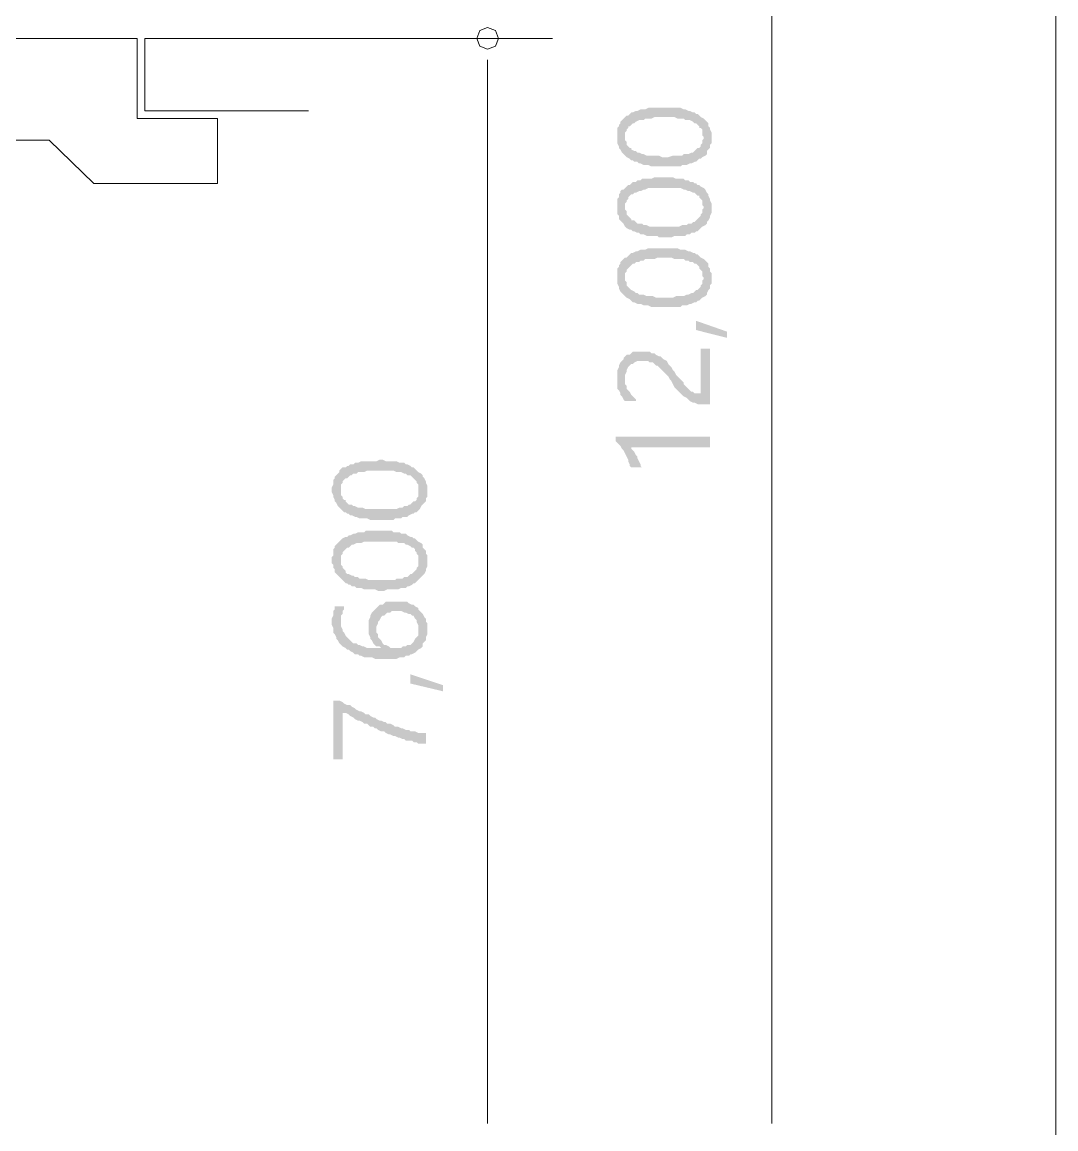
# Model space of a CAD drawing. Header units: millimetres. Extents: x -2246 to 101218, y 0 to 66109.
# Drawn here: x 93682 to 100774, y 37329 to 44924 of the extents above; entities that cross this region are included whole.
import ezdxf

# ---------------------------------------------------------------- set-up
doc = ezdxf.new("R2010")
doc.units = ezdxf.units.MM
doc.layers.add('PDF_솔리드 채우기', color=7, linetype='Continuous')
doc.layers.add('PDF_형상', color=7, linetype='Continuous')

msp = doc.modelspace()

# ---------------------------------------------------------------- hatches: boundary and pattern name
at = {"layer": 'PDF_솔리드 채우기', "transparency": 33554559}
for points in [[(97765.4, 44145.2), (97765.4, 44145.2), (97765.4, 44124), (97765.4, 44102.8), (97765.4, 44092.2), (97776, 44071), (97776, 44060.4), (97786.5, 44049.8), (97797.1, 44028.7), (97807.7, 44018.1), (97818.3, 44007.5), (97818.3, 44134.6), (97818.3, 44145.2), (97818.3, 44155.8), (97818.3, 44166.3), (97828.9, 44176.9), (97828.9, 44187.5), (97839.5, 44198.1), (97839.5, 44208.7), (97850.1, 44208.7), (97860.7, 44219.3), (97871.3, 44229.9), (97881.9, 44229.9), (97892.5, 44240.5), (97913.6, 44251.1), (97924.2, 44251.1), (97945.4, 44251.1), (97956, 44261.7), (97977.2, 44261.7), (97998.4, 44261.7), (98019.6, 44272.3), (98040.8, 44272.3), (98061.9, 44272.3), (98093.7, 44272.3), (98104.3, 44272.3), (98136.1, 44272.3), (98157.3, 44272.3), (98178.4, 44261.7), (98199.6, 44261.7), (98220.8, 44261.7), (98231.4, 44251.1), (98252.6, 44251.1), (98263.2, 44251.1), (98284.4, 44240.5), (98295, 44229.9), (98305.6, 44229.9), (98316.1, 44219.3), (98326.7, 44208.7), (98326.7, 44198.1), (98337.3, 44198.1), (98347.9, 44187.5), (98347.9, 44176.9), (98347.9, 44155.8), (98347.9, 44145.2), (98358.5, 44134.6), (98358.5, 44261.7), (98337.3, 44272.3), (98326.7, 44282.9), (98316.1, 44293.5), (98305.6, 44293.5), (98295, 44304.1), (98284.4, 44304.1), (98263.2, 44314.6), (98252.6, 44314.6), (98231.4, 44325.2), (98220.8, 44325.2), (98199.6, 44335.8), (98178.4, 44335.8), (98167.9, 44335.8), (98146.7, 44335.8), (98125.5, 44335.8), (98104.3, 44335.8), (98083.1, 44335.8), (98083.1, 44335.8), (98061.9, 44335.8), (98040.8, 44335.8), (98019.6, 44335.8), (97998.4, 44335.8), (97977.2, 44335.8), (97956, 44325.2), (97934.8, 44325.2), (97924.2, 44325.2), (97903.1, 44314.6), (97892.5, 44314.6), (97871.3, 44304.1), (97860.7, 44304.1), (97850.1, 44293.5), (97839.5, 44282.9), (97828.9, 44282.9), (97818.3, 44272.3), (97807.7, 44261.7), (97797.1, 44251.1), (97786.5, 44240.5), (97786.5, 44229.9), (97776, 44219.3), (97776, 44208.7), (97765.4, 44198.1), (97765.4, 44187.5), (97765.4, 44166.3), (97765.4, 44155.8)], [(97818.3, 44007.5), (97828.9, 43996.9), (97850.1, 43986.3), (97850.1, 43986.3), (97860.7, 43975.7), (97871.3, 43975.7), (97881.9, 43965.1), (97903.1, 43965.1), (97913.6, 43954.5), (97924.2, 43954.5), (97945.4, 43943.9), (97966.6, 43943.9), (97977.2, 43943.9), (97998.4, 43933.3), (98019.6, 43933.3), (98040.8, 43933.3), (98051.3, 43933.3), (98072.5, 43933.3), (98093.7, 43933.3), (98114.9, 43933.3), (98136.1, 43933.3), (98157.3, 43933.3), (98178.4, 43933.3), (98199.6, 43933.3), (98210.2, 43943.9), (98231.4, 43943.9), (98242, 43943.9), (98263.2, 43954.5), (98273.8, 43954.5), (98295, 43965.1), (98305.6, 43965.1), (98316.1, 43975.7), (98326.7, 43986.3), (98337.3, 43986.3), (98347.9, 43996.9), (98369.1, 44007.5), (98379.7, 44018.1), (98379.7, 44039.2), (98390.3, 44049.8), (98400.9, 44060.4), (98400.9, 44081.6), (98411.5, 44092.2), (98411.5, 44113.4), (98411.5, 44124), (98411.5, 44134.6), (98411.5, 44145.2), (98411.5, 44166.3), (98400.9, 44187.5), (98400.9, 44198.1), (98390.3, 44208.7), (98390.3, 44229.9), (98379.7, 44240.5), (98369.1, 44251.1), (98358.5, 44261.7), (98358.5, 44134.6), (98358.5, 44124), (98347.9, 44113.4), (98347.9, 44102.8), (98347.9, 44092.2), (98337.3, 44081.6), (98337.3, 44071), (98326.7, 44060.4), (98316.1, 44060.4), (98305.6, 44049.8), (98295, 44039.2), (98284.4, 44028.7), (98273.8, 44028.7), (98252.6, 44018.1), (98242, 44018.1), (98220.8, 44018.1), (98210.2, 44007.5), (98189, 44007.5), (98167.9, 44007.5), (98146.7, 44007.5), (98114.9, 43996.9), (98093.7, 43996.9), (98072.5, 43996.9), (98051.3, 44007.5), (98030.2, 44007.5), (98009, 44007.5), (97987.8, 44007.5), (97966.6, 44007.5), (97945.4, 44018.1), (97934.8, 44018.1), (97913.6, 44028.7), (97903.1, 44028.7), (97892.5, 44039.2), (97881.9, 44039.2), (97860.7, 44049.8), (97860.7, 44060.4), (97850.1, 44060.4), (97839.5, 44071), (97828.9, 44081.6), (97828.9, 44092.2), (97828.9, 44102.8), (97818.3, 44113.4), (97818.3, 44124), (97818.3, 44134.6)], [(97765.4, 43657.9), (97765.4, 43657.9), (97765.4, 43636.7), (97765.4, 43626.2), (97765.4, 43605), (97776, 43594.4), (97776, 43573.2), (97786.5, 43562.6), (97797.1, 43552), (97807.7, 43541.4), (97818.3, 43520.2), (97818.3, 43657.9), (97818.3, 43657.9), (97818.3, 43668.5), (97818.3, 43679.1), (97828.9, 43689.7), (97828.9, 43700.3), (97839.5, 43710.9), (97839.5, 43721.5), (97850.1, 43732.1), (97860.7, 43742.7), (97871.3, 43742.7), (97881.9, 43753.3), (97892.5, 43753.3), (97913.6, 43763.8), (97924.2, 43763.8), (97945.4, 43774.4), (97956, 43774.4), (97977.2, 43785), (97998.4, 43785), (98019.6, 43785), (98040.8, 43785), (98061.9, 43785), (98093.7, 43785), (98104.3, 43785), (98136.1, 43785), (98157.3, 43785), (98178.4, 43785), (98199.6, 43785), (98220.8, 43774.4), (98231.4, 43774.4), (98252.6, 43763.8), (98263.2, 43763.8), (98284.4, 43753.3), (98295, 43753.3), (98305.6, 43742.7), (98316.1, 43732.1), (98326.7, 43732.1), (98326.7, 43721.5), (98337.3, 43710.9), (98347.9, 43700.3), (98347.9, 43689.7), (98347.9, 43679.1), (98347.9, 43668.5), (98358.5, 43657.9), (98358.5, 43785), (98337.3, 43795.6), (98326.7, 43806.2), (98316.1, 43806.2), (98305.6, 43816.8), (98295, 43816.8), (98284.4, 43827.4), (98263.2, 43827.4), (98252.6, 43838), (98231.4, 43838), (98220.8, 43848.6), (98199.6, 43848.6), (98178.4, 43848.6), (98167.9, 43848.6), (98146.7, 43859.2), (98125.5, 43859.2), (98104.3, 43859.2), (98083.1, 43859.2), (98083.1, 43859.2), (98061.9, 43859.2), (98040.8, 43859.2), (98019.6, 43859.2), (97998.4, 43848.6), (97977.2, 43848.6), (97956, 43848.6), (97934.8, 43848.6), (97924.2, 43838), (97903.1, 43838), (97892.5, 43827.4), (97871.3, 43827.4), (97860.7, 43816.8), (97850.1, 43806.2), (97839.5, 43806.2), (97828.9, 43795.6), (97818.3, 43785), (97807.7, 43774.4), (97797.1, 43774.4), (97786.5, 43763.8), (97786.5, 43753.3), (97776, 43742.7), (97776, 43721.5), (97765.4, 43710.9), (97765.4, 43700.3), (97765.4, 43689.7), (97765.4, 43679.1)], [(97818.3, 43520.2), (97828.9, 43509.6), (97850.1, 43499), (97850.1, 43499), (97860.7, 43499), (97871.3, 43488.5), (97881.9, 43488.5), (97903.1, 43477.9), (97913.6, 43477.9), (97924.2, 43467.3), (97945.4, 43467.3), (97966.6, 43456.7), (97977.2, 43456.7), (97998.4, 43456.7), (98019.6, 43456.7), (98040.8, 43456.7), (98051.3, 43446.1), (98072.5, 43446.1), (98093.7, 43446.1), (98114.9, 43446.1), (98136.1, 43446.1), (98157.3, 43456.7), (98178.4, 43456.7), (98199.6, 43456.7), (98210.2, 43456.7), (98231.4, 43456.7), (98242, 43467.3), (98263.2, 43467.3), (98273.8, 43477.9), (98295, 43477.9), (98305.6, 43488.5), (98316.1, 43488.5), (98326.7, 43499), (98337.3, 43509.6), (98347.9, 43520.2), (98369.1, 43530.8), (98379.7, 43541.4), (98379.7, 43552), (98390.3, 43562.6), (98400.9, 43583.8), (98400.9, 43594.4), (98411.5, 43615.6), (98411.5, 43626.2), (98411.5, 43647.3), (98411.5, 43647.3), (98411.5, 43668.5), (98411.5, 43679.1), (98400.9, 43700.3), (98400.9, 43710.9), (98390.3, 43732.1), (98390.3, 43742.7), (98379.7, 43753.3), (98369.1, 43774.4), (98358.5, 43785), (98358.5, 43657.9), (98358.5, 43647.3), (98347.9, 43636.7), (98347.9, 43626.2), (98347.9, 43615.6), (98337.3, 43605), (98337.3, 43594.4), (98326.7, 43583.8), (98316.1, 43573.2), (98305.6, 43562.6), (98295, 43552), (98284.4, 43552), (98273.8, 43541.4), (98252.6, 43541.4), (98242, 43530.8), (98220.8, 43530.8), (98210.2, 43530.8), (98189, 43520.2), (98167.9, 43520.2), (98146.7, 43520.2), (98114.9, 43520.2), (98093.7, 43520.2), (98072.5, 43520.2), (98051.3, 43520.2), (98030.2, 43520.2), (98009, 43520.2), (97987.8, 43520.2), (97966.6, 43530.8), (97945.4, 43530.8), (97934.8, 43541.4), (97913.6, 43541.4), (97903.1, 43541.4), (97892.5, 43552), (97881.9, 43562.6), (97860.7, 43562.6), (97860.7, 43573.2), (97850.1, 43583.8), (97839.5, 43594.4), (97828.9, 43605), (97828.9, 43615.6), (97828.9, 43626.2), (97818.3, 43636.7), (97818.3, 43647.3), (97818.3, 43657.9)], [(97765.4, 43181.3), (97765.4, 43170.7), (97765.4, 43160.1), (97765.4, 43138.9), (97765.4, 43128.3), (97776, 43107.1), (97776, 43096.5), (97786.5, 43075.4), (97797.1, 43064.8), (97807.7, 43054.2), (97818.3, 43043.6), (97818.3, 43170.7), (97818.3, 43170.7), (97818.3, 43191.9), (97818.3, 43202.5), (97828.9, 43213.1), (97828.9, 43223.6), (97839.5, 43234.2), (97839.5, 43234.2), (97850.1, 43244.8), (97860.7, 43255.4), (97871.3, 43266), (97881.9, 43266), (97892.5, 43276.6), (97913.6, 43276.6), (97924.2, 43287.2), (97945.4, 43287.2), (97956, 43297.8), (97977.2, 43297.8), (97998.4, 43297.8), (98019.6, 43297.8), (98040.8, 43308.4), (98061.9, 43308.4), (98093.7, 43308.4), (98104.3, 43308.4), (98136.1, 43308.4), (98157.3, 43297.8), (98178.4, 43297.8), (98199.6, 43297.8), (98220.8, 43297.8), (98231.4, 43287.2), (98252.6, 43287.2), (98263.2, 43276.6), (98284.4, 43276.6), (98295, 43266), (98305.6, 43266), (98316.1, 43255.4), (98326.7, 43244.8), (98326.7, 43234.2), (98337.3, 43223.6), (98347.9, 43213.1), (98347.9, 43202.5), (98347.9, 43191.9), (98347.9, 43181.3), (98358.5, 43170.7), (98358.5, 43297.8), (98337.3, 43308.4), (98326.7, 43319), (98316.1, 43329.6), (98305.6, 43329.6), (98295, 43340.2), (98284.4, 43340.2), (98263.2, 43350.8), (98252.6, 43350.8), (98231.4, 43361.3), (98220.8, 43361.3), (98199.6, 43361.3), (98178.4, 43371.9), (98167.9, 43371.9), (98146.7, 43371.9), (98125.5, 43371.9), (98104.3, 43371.9), (98083.1, 43371.9), (98083.1, 43371.9), (98061.9, 43371.9), (98040.8, 43371.9), (98019.6, 43371.9), (97998.4, 43371.9), (97977.2, 43371.9), (97956, 43361.3), (97934.8, 43361.3), (97924.2, 43361.3), (97903.1, 43350.8), (97892.5, 43350.8), (97871.3, 43340.2), (97860.7, 43340.2), (97850.1, 43329.6), (97839.5, 43319), (97828.9, 43308.4), (97818.3, 43308.4), (97807.7, 43297.8), (97797.1, 43287.2), (97786.5, 43276.6), (97786.5, 43266), (97776, 43255.4), (97776, 43244.8), (97765.4, 43234.2), (97765.4, 43223.6), (97765.4, 43202.5), (97765.4, 43191.9)], [(97818.3, 43043.6), (97828.9, 43033), (97850.1, 43022.4), (97850.1, 43022.4), (97860.7, 43011.8), (97871.3, 43001.2), (97881.9, 43001.2), (97903.1, 42990.6), (97913.6, 42990.6), (97924.2, 42990.6), (97945.4, 42980), (97966.6, 42980), (97977.2, 42980), (97998.4, 42969.4), (98019.6, 42969.4), (98040.8, 42969.4), (98051.3, 42969.4), (98072.5, 42969.4), (98093.7, 42969.4), (98114.9, 42969.4), (98136.1, 42969.4), (98157.3, 42969.4), (98178.4, 42969.4), (98199.6, 42969.4), (98210.2, 42980), (98231.4, 42980), (98242, 42980), (98263.2, 42990.6), (98273.8, 42990.6), (98295, 43001.2), (98305.6, 43001.2), (98316.1, 43011.8), (98326.7, 43011.8), (98337.3, 43022.4), (98347.9, 43033), (98369.1, 43043.6), (98379.7, 43054.2), (98379.7, 43064.8), (98390.3, 43086), (98400.9, 43096.5), (98400.9, 43117.7), (98411.5, 43128.3), (98411.5, 43149.5), (98411.5, 43160.1), (98411.5, 43160.1), (98411.5, 43181.3), (98411.5, 43202.5), (98400.9, 43213.1), (98400.9, 43234.2), (98390.3, 43244.8), (98390.3, 43266), (98379.7, 43276.6), (98369.1, 43287.2), (98358.5, 43297.8), (98358.5, 43170.7), (98358.5, 43160.1), (98347.9, 43149.5), (98347.9, 43138.9), (98347.9, 43128.3), (98337.3, 43117.7), (98337.3, 43107.1), (98326.7, 43096.5), (98316.1, 43086), (98305.6, 43086), (98295, 43075.4), (98284.4, 43064.8), (98273.8, 43064.8), (98252.6, 43054.2), (98242, 43054.2), (98220.8, 43043.6), (98210.2, 43043.6), (98189, 43043.6), (98167.9, 43043.6), (98146.7, 43033), (98114.9, 43033), (98093.7, 43033), (98072.5, 43033), (98051.3, 43033), (98030.2, 43033), (98009, 43043.6), (97987.8, 43043.6), (97966.6, 43043.6), (97945.4, 43054.2), (97934.8, 43054.2), (97913.6, 43054.2), (97903.1, 43064.8), (97892.5, 43064.8), (97881.9, 43075.4), (97860.7, 43086), (97860.7, 43086), (97850.1, 43096.5), (97839.5, 43107.1), (97828.9, 43117.7), (97828.9, 43128.3), (97828.9, 43138.9), (97818.3, 43149.5), (97818.3, 43160.1), (97818.3, 43170.7)], [(97765.4, 42482.2), (97765.4, 42482.2), (97765.4, 42461), (97765.4, 42439.8), (97765.4, 42429.2), (97765.4, 42408.1), (97776, 42397.5), (97786.5, 42376.3), (97786.5, 42365.7), (97797.1, 42355.1), (97807.7, 42333.9), (97818.3, 42471.6), (97818.3, 42492.8), (97818.3, 42503.4), (97828.9, 42524.6), (97828.9, 42535.2), (97839.5, 42556.3), (97850.1, 42566.9), (97860.7, 42577.5), (97871.3, 42577.5), (97881.9, 42588.1), (97903.1, 42598.7), (97924.2, 42598.7), (97934.8, 42598.7), (97956, 42598.7), (97977.2, 42598.7), (97987.8, 42588.1), (98009, 42588.1), (98019.6, 42577.5), (98030.2, 42566.9), (98040.8, 42566.9), (98051.3, 42556.3), (98061.9, 42545.8), (98072.5, 42535.2), (98083.1, 42524.6), (98104.3, 42503.4), (98114.9, 42492.8), (98125.5, 42471.6), (98136.1, 42461), (98146.7, 42439.8), (98157.3, 42418.6), (98167.9, 42408.1), (98178.4, 42397.5), (98189, 42386.9), (98199.6, 42376.3), (98210.2, 42365.7), (98220.8, 42355.1), (98242, 42344.5), (98252.6, 42333.9), (98263.2, 42323.3), (98284.4, 42312.7), (98284.4, 42312.7), (98295, 42312.7), (98316.1, 42302.1), (98337.3, 42302.1), (98347.9, 42302.1), (98369.1, 42302.1), (98400.9, 42302.1), (98400.9, 42683.5), (98337.3, 42683.5), (98337.3, 42376.3), (98337.3, 42376.3), (98316.1, 42376.3), (98295, 42376.3), (98284.4, 42386.9), (98273.8, 42386.9), (98263.2, 42397.5), (98252.6, 42408.1), (98231.4, 42429.2), (98231.4, 42429.2), (98220.8, 42439.8), (98220.8, 42450.4), (98210.2, 42461), (98199.6, 42471.6), (98178.4, 42492.8), (98167.9, 42503.4), (98157.3, 42524.6), (98146.7, 42535.2), (98136.1, 42556.3), (98125.5, 42566.9), (98114.9, 42577.5), (98104.3, 42598.7), (98083.1, 42609.3), (98072.5, 42619.9), (98061.9, 42630.5), (98051.3, 42630.5), (98051.3, 42630.5), (98030.2, 42641.1), (98019.6, 42651.7), (97998.4, 42651.7), (97987.8, 42662.3), (97966.6, 42662.3), (97956, 42662.3), (97934.8, 42662.3), (97924.2, 42662.3), (97913.6, 42662.3), (97892.5, 42662.3), (97871.3, 42662.3), (97860.7, 42651.7), (97850.1, 42641.1), (97828.9, 42641.1), (97818.3, 42630.5), (97807.7, 42619.9), (97807.7, 42609.3), (97797.1, 42598.7), (97786.5, 42588.1), (97776, 42566.9), (97776, 42556.3), (97765.4, 42535.2), (97765.4, 42524.6), (97765.4, 42503.4)], [(97807.7, 42333.9), (97818.3, 42323.3), (97892.5, 42323.3), (97892.5, 42333.9), (97881.9, 42344.5), (97871.3, 42355.1), (97860.7, 42365.7), (97850.1, 42386.9), (97839.5, 42397.5), (97828.9, 42408.1), (97828.9, 42429.2), (97818.3, 42439.8), (97818.3, 42461), (97818.3, 42471.6)], [(97754.8, 42079.7), (97754.8, 42047.9), (97765.4, 42037.3), (97776, 42026.7), (97786.5, 42016.1), (97797.1, 41995), (97807.7, 41984.4), (97818.3, 41963.2), (97818.3, 41963.2), (97828.9, 41942), (97839.5, 41920.8), (97839.5, 41910.2), (97850.1, 41889), (97850.1, 41878.4), (97860.7, 42005.6), (98400.9, 42005.6), (98400.9, 42079.7)], [(97850.1, 41878.4), (97860.7, 41867.9), (97934.8, 41867.9), (97934.8, 41867.9), (97924.2, 41878.4), (97924.2, 41889), (97913.6, 41910.2), (97903.1, 41931.4), (97903.1, 41942), (97892.5, 41952.6), (97881.9, 41973.8), (97871.3, 41984.4), (97860.7, 41995), (97860.7, 42005.6)], [(95805.8, 41719.6), (95805.8, 41719.6), (95805.8, 41698.4), (95816.4, 41677.2), (95816.4, 41666.6), (95827, 41645.4), (95827, 41634.8), (95837.6, 41624.2), (95848.2, 41603.1), (95858.8, 41592.5), (95869.4, 41581.9), (95869.4, 41719.6), (95869.4, 41719.6), (95869.4, 41730.2), (95869.4, 41740.8), (95869.4, 41751.3), (95880, 41761.9), (95880, 41772.5), (95890.6, 41783.1), (95901.1, 41793.7), (95911.7, 41793.7), (95922.3, 41804.3), (95932.9, 41814.9), (95943.5, 41814.9), (95954.1, 41825.5), (95975.3, 41825.5), (95985.9, 41836.1), (96007.1, 41836.1), (96028.2, 41836.1), (96049.4, 41846.7), (96070.6, 41846.7), (96091.8, 41846.7), (96113, 41846.7), (96144.8, 41846.7), (96155.4, 41846.7), (96187.1, 41846.7), (96208.3, 41846.7), (96229.5, 41846.7), (96250.7, 41836.1), (96261.3, 41836.1), (96282.5, 41836.1), (96303.6, 41825.5), (96314.2, 41825.5), (96324.8, 41814.9), (96346, 41814.9), (96356.6, 41804.3), (96367.2, 41793.7), (96377.8, 41783.1), (96377.8, 41783.1), (96388.4, 41772.5), (96388.4, 41761.9), (96399, 41751.3), (96399, 41740.8), (96399, 41730.2), (96399, 41709), (96399, 41836.1), (96388.4, 41846.7), (96377.8, 41857.3), (96367.2, 41867.9), (96356.6, 41867.9), (96346, 41878.4), (96324.8, 41889), (96314.2, 41889), (96303.6, 41899.6), (96282.5, 41899.6), (96271.9, 41899.6), (96250.7, 41910.2), (96229.5, 41910.2), (96218.9, 41910.2), (96197.7, 41910.2), (96176.5, 41910.2), (96155.4, 41920.8), (96134.2, 41920.8), (96134.2, 41920.8), (96113, 41910.2), (96081.2, 41910.2), (96060, 41910.2), (96038.8, 41910.2), (96028.2, 41910.2), (96007.1, 41910.2), (95985.9, 41899.6), (95964.7, 41899.6), (95954.1, 41889), (95932.9, 41889), (95922.3, 41878.4), (95911.7, 41878.4), (95901.1, 41867.9), (95880, 41867.9), (95869.4, 41857.3), (95858.8, 41846.7), (95858.8, 41836.1), (95848.2, 41825.5), (95837.6, 41814.9), (95827, 41804.3), (95827, 41793.7), (95816.4, 41783.1), (95816.4, 41772.5), (95816.4, 41761.9), (95816.4, 41751.3), (95805.8, 41730.2)], [(95805.8, 41719.6), (95805.8, 41719.6), (95805.8, 41698.4), (95816.4, 41677.2), (95816.4, 41666.6), (95827, 41645.4), (95827, 41634.8), (95837.6, 41624.2), (95848.2, 41603.1), (95858.8, 41592.5), (95869.4, 41581.9), (95869.4, 41719.6), (95869.4, 41719.6), (95869.4, 41730.2), (95869.4, 41740.8), (95869.4, 41751.3), (95880, 41761.9), (95880, 41772.5), (95890.6, 41783.1), (95901.1, 41793.7), (95911.7, 41793.7), (95922.3, 41804.3), (95932.9, 41814.9), (95943.5, 41814.9), (95954.1, 41825.5), (95975.3, 41825.5), (95985.9, 41836.1), (96007.1, 41836.1), (96028.2, 41836.1), (96049.4, 41846.7), (96070.6, 41846.7), (96091.8, 41846.7), (96113, 41846.7), (96144.8, 41846.7), (96155.4, 41846.7), (96187.1, 41846.7), (96208.3, 41846.7), (96229.5, 41846.7), (96250.7, 41836.1), (96261.3, 41836.1), (96282.5, 41836.1), (96303.6, 41825.5), (96314.2, 41825.5), (96324.8, 41814.9), (96346, 41814.9), (96356.6, 41804.3), (96367.2, 41793.7), (96377.8, 41783.1), (96377.8, 41783.1), (96388.4, 41772.5), (96388.4, 41761.9), (96399, 41751.3), (96399, 41740.8), (96399, 41730.2), (96399, 41709), (96399, 41836.1), (96388.4, 41846.7), (96377.8, 41857.3), (96367.2, 41867.9), (96356.6, 41867.9), (96346, 41878.4), (96324.8, 41889), (96314.2, 41889), (96303.6, 41899.6), (96282.5, 41899.6), (96271.9, 41899.6), (96250.7, 41910.2), (96229.5, 41910.2), (96218.9, 41910.2), (96197.7, 41910.2), (96176.5, 41910.2), (96155.4, 41920.8), (96134.2, 41920.8), (96134.2, 41920.8), (96113, 41910.2), (96081.2, 41910.2), (96060, 41910.2), (96038.8, 41910.2), (96028.2, 41910.2), (96007.1, 41910.2), (95985.9, 41899.6), (95964.7, 41899.6), (95954.1, 41889), (95932.9, 41889), (95922.3, 41878.4), (95911.7, 41878.4), (95901.1, 41867.9), (95880, 41867.9), (95869.4, 41857.3), (95858.8, 41846.7), (95858.8, 41836.1), (95848.2, 41825.5), (95837.6, 41814.9), (95827, 41804.3), (95827, 41793.7), (95816.4, 41783.1), (95816.4, 41772.5), (95816.4, 41761.9), (95816.4, 41751.3), (95805.8, 41730.2)], [(95869.4, 41581.9), (95880, 41571.3), (95890.6, 41560.7), (95901.1, 41560.7), (95911.7, 41550.1), (95922.3, 41550.1), (95932.9, 41539.5), (95943.5, 41539.5), (95964.7, 41528.9), (95975.3, 41528.9), (95996.5, 41518.3), (96007.1, 41518.3), (96028.2, 41518.3), (96049.4, 41518.3), (96070.6, 41507.7), (96081.2, 41507.7), (96102.4, 41507.7), (96123.6, 41507.7), (96144.8, 41507.7), (96165.9, 41507.7), (96187.1, 41507.7), (96208.3, 41507.7), (96229.5, 41507.7), (96240.1, 41518.3), (96261.3, 41518.3), (96282.5, 41518.3), (96293, 41528.9), (96314.2, 41528.9), (96324.8, 41528.9), (96335.4, 41539.5), (96356.6, 41550.1), (96367.2, 41550.1), (96377.8, 41560.7), (96388.4, 41560.7), (96399, 41571.3), (96409.6, 41581.9), (96420.2, 41603.1), (96430.8, 41613.6), (96441.3, 41624.2), (96451.9, 41634.8), (96451.9, 41656), (96462.5, 41666.6), (96462.5, 41687.8), (96462.5, 41709), (96462.5, 41709), (96462.5, 41730.2), (96462.5, 41740.8), (96451.9, 41761.9), (96451.9, 41772.5), (96441.3, 41793.7), (96430.8, 41804.3), (96430.8, 41814.9), (96420.2, 41825.5), (96399, 41836.1), (96399, 41709), (96399, 41709), (96399, 41687.8), (96399, 41677.2), (96399, 41666.6), (96388.4, 41656), (96388.4, 41645.4), (96377.8, 41634.8), (96367.2, 41634.8), (96356.6, 41624.2), (96346, 41613.6), (96335.4, 41613.6), (96324.8, 41603.1), (96303.6, 41603.1), (96293, 41592.5), (96271.9, 41592.5), (96250.7, 41581.9), (96240.1, 41581.9), (96218.9, 41581.9), (96197.7, 41581.9), (96165.9, 41581.9), (96144.8, 41581.9), (96123.6, 41581.9), (96102.4, 41581.9), (96081.2, 41581.9), (96060, 41581.9), (96038.8, 41581.9), (96017.7, 41592.5), (95996.5, 41592.5), (95985.9, 41592.5), (95964.7, 41603.1), (95954.1, 41603.1), (95943.5, 41613.6), (95922.3, 41613.6), (95911.7, 41624.2), (95901.1, 41634.8), (95901.1, 41645.4), (95890.6, 41645.4), (95880, 41656), (95880, 41666.6), (95869.4, 41677.2), (95869.4, 41687.8), (95869.4, 41698.4), (95869.4, 41719.6)], [(95869.4, 41581.9), (95880, 41571.3), (95890.6, 41560.7), (95901.1, 41560.7), (95911.7, 41550.1), (95922.3, 41550.1), (95932.9, 41539.5), (95943.5, 41539.5), (95964.7, 41528.9), (95975.3, 41528.9), (95996.5, 41518.3), (96007.1, 41518.3), (96028.2, 41518.3), (96049.4, 41518.3), (96070.6, 41507.7), (96081.2, 41507.7), (96102.4, 41507.7), (96123.6, 41507.7), (96144.8, 41507.7), (96165.9, 41507.7), (96187.1, 41507.7), (96208.3, 41507.7), (96229.5, 41507.7), (96240.1, 41518.3), (96261.3, 41518.3), (96282.5, 41518.3), (96293, 41528.9), (96314.2, 41528.9), (96324.8, 41528.9), (96335.4, 41539.5), (96356.6, 41550.1), (96367.2, 41550.1), (96377.8, 41560.7), (96388.4, 41560.7), (96399, 41571.3), (96409.6, 41581.9), (96420.2, 41603.1), (96430.8, 41613.6), (96441.3, 41624.2), (96451.9, 41634.8), (96451.9, 41656), (96462.5, 41666.6), (96462.5, 41687.8), (96462.5, 41709), (96462.5, 41709), (96462.5, 41730.2), (96462.5, 41740.8), (96451.9, 41761.9), (96451.9, 41772.5), (96441.3, 41793.7), (96430.8, 41804.3), (96430.8, 41814.9), (96420.2, 41825.5), (96399, 41836.1), (96399, 41709), (96399, 41709), (96399, 41687.8), (96399, 41677.2), (96399, 41666.6), (96388.4, 41656), (96388.4, 41645.4), (96377.8, 41634.8), (96367.2, 41634.8), (96356.6, 41624.2), (96346, 41613.6), (96335.4, 41613.6), (96324.8, 41603.1), (96303.6, 41603.1), (96293, 41592.5), (96271.9, 41592.5), (96250.7, 41581.9), (96240.1, 41581.9), (96218.9, 41581.9), (96197.7, 41581.9), (96165.9, 41581.9), (96144.8, 41581.9), (96123.6, 41581.9), (96102.4, 41581.9), (96081.2, 41581.9), (96060, 41581.9), (96038.8, 41581.9), (96017.7, 41592.5), (95996.5, 41592.5), (95985.9, 41592.5), (95964.7, 41603.1), (95954.1, 41603.1), (95943.5, 41613.6), (95922.3, 41613.6), (95911.7, 41624.2), (95901.1, 41634.8), (95901.1, 41645.4), (95890.6, 41645.4), (95880, 41656), (95880, 41666.6), (95869.4, 41677.2), (95869.4, 41687.8), (95869.4, 41698.4), (95869.4, 41719.6)], [(95805.8, 41232.3), (95805.8, 41232.3), (95805.8, 41211.1), (95816.4, 41200.6), (95816.4, 41179.4), (95827, 41168.8), (95827, 41147.6), (95837.6, 41137), (95848.2, 41126.4), (95858.8, 41115.8), (95869.4, 41105.2), (95869.4, 41232.3), (95869.4, 41232.3), (95869.4, 41242.9), (95869.4, 41253.5), (95869.4, 41264.1), (95880, 41274.7), (95880, 41285.3), (95890.6, 41295.9), (95901.1, 41306.5), (95911.7, 41317.1), (95922.3, 41317.1), (95932.9, 41327.7), (95943.5, 41338.3), (95954.1, 41338.3), (95975.3, 41348.8), (95985.9, 41348.8), (96007.1, 41348.8), (96028.2, 41359.4), (96049.4, 41359.4), (96070.6, 41359.4), (96091.8, 41359.4), (96113, 41359.4), (96144.8, 41359.4), (96155.4, 41359.4), (96187.1, 41359.4), (96208.3, 41359.4), (96229.5, 41359.4), (96250.7, 41359.4), (96261.3, 41348.8), (96282.5, 41348.8), (96303.6, 41348.8), (96314.2, 41338.3), (96324.8, 41338.3), (96346, 41327.7), (96356.6, 41317.1), (96367.2, 41317.1), (96377.8, 41306.5), (96377.8, 41295.9), (96388.4, 41285.3), (96388.4, 41274.7), (96399, 41264.1), (96399, 41253.5), (96399, 41242.9), (96399, 41232.3), (96399, 41359.4), (96388.4, 41370), (96377.8, 41380.6), (96367.2, 41380.6), (96356.6, 41391.2), (96346, 41391.2), (96324.8, 41401.8), (96314.2, 41412.4), (96303.6, 41412.4), (96282.5, 41412.4), (96271.9, 41423), (96250.7, 41423), (96229.5, 41423), (96218.9, 41433.6), (96197.7, 41433.6), (96176.5, 41433.6), (96155.4, 41433.6), (96134.2, 41433.6), (96134.2, 41433.6), (96113, 41433.6), (96081.2, 41433.6), (96060, 41433.6), (96038.8, 41433.6), (96028.2, 41423), (96007.1, 41423), (95985.9, 41423), (95964.7, 41412.4), (95954.1, 41412.4), (95932.9, 41401.8), (95922.3, 41401.8), (95911.7, 41391.2), (95901.1, 41391.2), (95880, 41380.6), (95869.4, 41370), (95858.8, 41359.4), (95858.8, 41359.4), (95848.2, 41348.8), (95837.6, 41338.3), (95827, 41327.7), (95827, 41317.1), (95816.4, 41306.5), (95816.4, 41285.3), (95816.4, 41274.7), (95816.4, 41264.1), (95805.8, 41253.5)], [(95805.8, 41232.3), (95805.8, 41232.3), (95805.8, 41211.1), (95816.4, 41200.6), (95816.4, 41179.4), (95827, 41168.8), (95827, 41147.6), (95837.6, 41137), (95848.2, 41126.4), (95858.8, 41115.8), (95869.4, 41105.2), (95869.4, 41232.3), (95869.4, 41232.3), (95869.4, 41242.9), (95869.4, 41253.5), (95869.4, 41264.1), (95880, 41274.7), (95880, 41285.3), (95890.6, 41295.9), (95901.1, 41306.5), (95911.7, 41317.1), (95922.3, 41317.1), (95932.9, 41327.7), (95943.5, 41338.3), (95954.1, 41338.3), (95975.3, 41348.8), (95985.9, 41348.8), (96007.1, 41348.8), (96028.2, 41359.4), (96049.4, 41359.4), (96070.6, 41359.4), (96091.8, 41359.4), (96113, 41359.4), (96144.8, 41359.4), (96155.4, 41359.4), (96187.1, 41359.4), (96208.3, 41359.4), (96229.5, 41359.4), (96250.7, 41359.4), (96261.3, 41348.8), (96282.5, 41348.8), (96303.6, 41348.8), (96314.2, 41338.3), (96324.8, 41338.3), (96346, 41327.7), (96356.6, 41317.1), (96367.2, 41317.1), (96377.8, 41306.5), (96377.8, 41295.9), (96388.4, 41285.3), (96388.4, 41274.7), (96399, 41264.1), (96399, 41253.5), (96399, 41242.9), (96399, 41232.3), (96399, 41359.4), (96388.4, 41370), (96377.8, 41380.6), (96367.2, 41380.6), (96356.6, 41391.2), (96346, 41391.2), (96324.8, 41401.8), (96314.2, 41412.4), (96303.6, 41412.4), (96282.5, 41412.4), (96271.9, 41423), (96250.7, 41423), (96229.5, 41423), (96218.9, 41433.6), (96197.7, 41433.6), (96176.5, 41433.6), (96155.4, 41433.6), (96134.2, 41433.6), (96134.2, 41433.6), (96113, 41433.6), (96081.2, 41433.6), (96060, 41433.6), (96038.8, 41433.6), (96028.2, 41423), (96007.1, 41423), (95985.9, 41423), (95964.7, 41412.4), (95954.1, 41412.4), (95932.9, 41401.8), (95922.3, 41401.8), (95911.7, 41391.2), (95901.1, 41391.2), (95880, 41380.6), (95869.4, 41370), (95858.8, 41359.4), (95858.8, 41359.4), (95848.2, 41348.8), (95837.6, 41338.3), (95827, 41327.7), (95827, 41317.1), (95816.4, 41306.5), (95816.4, 41285.3), (95816.4, 41274.7), (95816.4, 41264.1), (95805.8, 41253.5)], [(95869.4, 41105.2), (95880, 41094.6), (95890.6, 41084), (95901.1, 41073.4), (95911.7, 41073.4), (95922.3, 41062.9), (95932.9, 41062.9), (95943.5, 41052.3), (95964.7, 41052.3), (95975.3, 41041.7), (95996.5, 41041.7), (96007.1, 41041.7), (96028.2, 41031.1), (96049.4, 41031.1), (96070.6, 41031.1), (96081.2, 41031.1), (96102.4, 41031.1), (96123.6, 41020.5), (96144.8, 41020.5), (96165.9, 41020.5), (96187.1, 41031.1), (96208.3, 41031.1), (96229.5, 41031.1), (96240.1, 41031.1), (96261.3, 41031.1), (96282.5, 41041.7), (96293, 41041.7), (96314.2, 41041.7), (96324.8, 41052.3), (96335.4, 41052.3), (96356.6, 41062.9), (96367.2, 41073.4), (96377.8, 41073.4), (96388.4, 41084), (96399, 41094.6), (96409.6, 41105.2), (96420.2, 41115.8), (96430.8, 41126.4), (96441.3, 41137), (96451.9, 41158.2), (96451.9, 41168.8), (96462.5, 41190), (96462.5, 41200.6), (96462.5, 41221.7), (96462.5, 41221.7), (96462.5, 41242.9), (96462.5, 41264.1), (96451.9, 41274.7), (96451.9, 41295.9), (96441.3, 41306.5), (96430.8, 41317.1), (96430.8, 41338.3), (96420.2, 41348.8), (96399, 41359.4), (96399, 41232.3), (96399, 41221.7), (96399, 41211.1), (96399, 41200.6), (96399, 41190), (96388.4, 41179.4), (96388.4, 41168.8), (96377.8, 41158.2), (96367.2, 41147.6), (96356.6, 41137), (96346, 41137), (96335.4, 41126.4), (96324.8, 41115.8), (96303.6, 41115.8), (96293, 41105.2), (96271.9, 41105.2), (96250.7, 41105.2), (96240.1, 41094.6), (96218.9, 41094.6), (96197.7, 41094.6), (96165.9, 41094.6), (96144.8, 41094.6), (96123.6, 41094.6), (96102.4, 41094.6), (96081.2, 41094.6), (96060, 41094.6), (96038.8, 41105.2), (96017.7, 41105.2), (95996.5, 41105.2), (95985.9, 41115.8), (95964.7, 41115.8), (95954.1, 41126.4), (95943.5, 41126.4), (95922.3, 41137), (95911.7, 41137), (95901.1, 41147.6), (95901.1, 41158.2), (95890.6, 41168.8), (95880, 41179.4), (95880, 41190), (95869.4, 41200.6), (95869.4, 41211.1), (95869.4, 41221.7), (95869.4, 41232.3)], [(95869.4, 41105.2), (95880, 41094.6), (95890.6, 41084), (95901.1, 41073.4), (95911.7, 41073.4), (95922.3, 41062.9), (95932.9, 41062.9), (95943.5, 41052.3), (95964.7, 41052.3), (95975.3, 41041.7), (95996.5, 41041.7), (96007.1, 41041.7), (96028.2, 41031.1), (96049.4, 41031.1), (96070.6, 41031.1), (96081.2, 41031.1), (96102.4, 41031.1), (96123.6, 41020.5), (96144.8, 41020.5), (96165.9, 41020.5), (96187.1, 41031.1), (96208.3, 41031.1), (96229.5, 41031.1), (96240.1, 41031.1), (96261.3, 41031.1), (96282.5, 41041.7), (96293, 41041.7), (96314.2, 41041.7), (96324.8, 41052.3), (96335.4, 41052.3), (96356.6, 41062.9), (96367.2, 41073.4), (96377.8, 41073.4), (96388.4, 41084), (96399, 41094.6), (96409.6, 41105.2), (96420.2, 41115.8), (96430.8, 41126.4), (96441.3, 41137), (96451.9, 41158.2), (96451.9, 41168.8), (96462.5, 41190), (96462.5, 41200.6), (96462.5, 41221.7), (96462.5, 41221.7), (96462.5, 41242.9), (96462.5, 41264.1), (96451.9, 41274.7), (96451.9, 41295.9), (96441.3, 41306.5), (96430.8, 41317.1), (96430.8, 41338.3), (96420.2, 41348.8), (96399, 41359.4), (96399, 41232.3), (96399, 41221.7), (96399, 41211.1), (96399, 41200.6), (96399, 41190), (96388.4, 41179.4), (96388.4, 41168.8), (96377.8, 41158.2), (96367.2, 41147.6), (96356.6, 41137), (96346, 41137), (96335.4, 41126.4), (96324.8, 41115.8), (96303.6, 41115.8), (96293, 41105.2), (96271.9, 41105.2), (96250.7, 41105.2), (96240.1, 41094.6), (96218.9, 41094.6), (96197.7, 41094.6), (96165.9, 41094.6), (96144.8, 41094.6), (96123.6, 41094.6), (96102.4, 41094.6), (96081.2, 41094.6), (96060, 41094.6), (96038.8, 41105.2), (96017.7, 41105.2), (95996.5, 41105.2), (95985.9, 41115.8), (95964.7, 41115.8), (95954.1, 41126.4), (95943.5, 41126.4), (95922.3, 41137), (95911.7, 41137), (95901.1, 41147.6), (95901.1, 41158.2), (95890.6, 41168.8), (95880, 41179.4), (95880, 41190), (95869.4, 41200.6), (95869.4, 41211.1), (95869.4, 41221.7), (95869.4, 41232.3)], [(96113, 40904), (96113, 40755.7), (96113, 40755.7), (96113, 40776.9), (96123.6, 40798.1), (96123.6, 40808.6), (96134.2, 40819.2), (96144.8, 40840.4), (96155.4, 40851), (96165.9, 40851), (96176.5, 40861.6), (96187.1, 40872.2), (96208.3, 40872.2), (96218.9, 40882.8), (96240.1, 40882.8), (96261.3, 40882.8), (96271.9, 40882.8), (96282.5, 40882.8), (96303.6, 40872.2), (96314.2, 40872.2), (96335.4, 40861.6), (96346, 40861.6), (96356.6, 40851), (96367.2, 40851), (96377.8, 40829.8), (96388.4, 40819.2), (96388.4, 40808.6), (96399, 40787.5), (96399, 40776.9), (96399, 40755.7), (96399, 40618), (96420.2, 40628.6), (96430.8, 40639.2), (96430.8, 40660.4), (96441.3, 40670.9), (96451.9, 40681.5), (96451.9, 40702.7), (96462.5, 40723.9), (96462.5, 40734.5), (96462.5, 40755.7), (96462.5, 40755.7), (96462.5, 40776.9), (96462.5, 40798.1), (96451.9, 40808.6), (96451.9, 40829.8), (96441.3, 40840.4), (96430.8, 40861.6), (96420.2, 40872.2), (96409.6, 40882.8), (96399, 40893.4), (96399, 40904), (96377.8, 40914.6), (96367.2, 40925.2), (96356.6, 40925.2), (96335.4, 40935.8), (96324.8, 40946.3), (96303.6, 40946.3), (96293, 40946.3), (96271.9, 40946.3), (96250.7, 40946.3), (96229.5, 40946.3), (96218.9, 40946.3), (96197.7, 40946.3), (96176.5, 40946.3), (96165.9, 40935.8), (96155.4, 40925.2), (96134.2, 40925.2), (96123.6, 40914.6)], [(96113, 40904), (96113, 40755.7), (96113, 40755.7), (96113, 40776.9), (96123.6, 40798.1), (96123.6, 40808.6), (96134.2, 40819.2), (96144.8, 40840.4), (96155.4, 40851), (96165.9, 40851), (96176.5, 40861.6), (96187.1, 40872.2), (96208.3, 40872.2), (96218.9, 40882.8), (96240.1, 40882.8), (96261.3, 40882.8), (96271.9, 40882.8), (96282.5, 40882.8), (96303.6, 40872.2), (96314.2, 40872.2), (96335.4, 40861.6), (96346, 40861.6), (96356.6, 40851), (96367.2, 40851), (96377.8, 40829.8), (96388.4, 40819.2), (96388.4, 40808.6), (96399, 40787.5), (96399, 40776.9), (96399, 40755.7), (96399, 40618), (96420.2, 40628.6), (96430.8, 40639.2), (96430.8, 40660.4), (96441.3, 40670.9), (96451.9, 40681.5), (96451.9, 40702.7), (96462.5, 40723.9), (96462.5, 40734.5), (96462.5, 40755.7), (96462.5, 40755.7), (96462.5, 40776.9), (96462.5, 40798.1), (96451.9, 40808.6), (96451.9, 40829.8), (96441.3, 40840.4), (96430.8, 40861.6), (96420.2, 40872.2), (96409.6, 40882.8), (96399, 40893.4), (96399, 40904), (96377.8, 40914.6), (96367.2, 40925.2), (96356.6, 40925.2), (96335.4, 40935.8), (96324.8, 40946.3), (96303.6, 40946.3), (96293, 40946.3), (96271.9, 40946.3), (96250.7, 40946.3), (96229.5, 40946.3), (96218.9, 40946.3), (96197.7, 40946.3), (96176.5, 40946.3), (96165.9, 40935.8), (96155.4, 40925.2), (96134.2, 40925.2), (96123.6, 40914.6)], [(95805.8, 40808.6), (95805.8, 40798.1), (95805.8, 40787.5), (95816.4, 40766.3), (95816.4, 40755.7), (95816.4, 40734.5), (95827, 40723.9), (95837.6, 40702.7), (95837.6, 40692.1), (95848.2, 40681.5), (95858.8, 40660.4), (95869.4, 40808.6), (95869.4, 40808.6), (95869.4, 40829.8), (95869.4, 40851), (95880, 40861.6), (95880, 40882.8), (95890.6, 40893.4), (95890.6, 40914.6), (95827, 40914.6), (95827, 40914.6), (95827, 40893.4), (95816.4, 40882.8), (95816.4, 40861.6), (95816.4, 40851), (95805.8, 40829.8)], [(95805.8, 40808.6), (95805.8, 40798.1), (95805.8, 40787.5), (95816.4, 40766.3), (95816.4, 40755.7), (95816.4, 40734.5), (95827, 40723.9), (95837.6, 40702.7), (95837.6, 40692.1), (95848.2, 40681.5), (95858.8, 40660.4), (95869.4, 40808.6), (95869.4, 40808.6), (95869.4, 40829.8), (95869.4, 40851), (95880, 40861.6), (95880, 40882.8), (95890.6, 40893.4), (95890.6, 40914.6), (95827, 40914.6), (95827, 40914.6), (95827, 40893.4), (95816.4, 40882.8), (95816.4, 40861.6), (95816.4, 40851), (95805.8, 40829.8)], [(96060, 40766.3), (96060, 40755.7), (96060, 40734.5), (96060, 40723.9), (96070.6, 40702.7), (96070.6, 40692.1), (96081.2, 40681.5), (96091.8, 40660.4), (96102.4, 40649.8), (96113, 40639.2), (96134.2, 40639.2), (96144.8, 40628.6), (96144.8, 40628.6), (96155.4, 40660.4), (96144.8, 40681.5), (96134.2, 40692.1), (96123.6, 40702.7), (96123.6, 40723.9), (96113, 40734.5), (96113, 40755.7), (96113, 40904), (96102.4, 40893.4), (96091.8, 40882.8), (96081.2, 40872.2), (96070.6, 40851), (96070.6, 40840.4), (96060, 40819.2), (96060, 40808.6), (96060, 40787.5)], [(96060, 40766.3), (96060, 40755.7), (96060, 40734.5), (96060, 40723.9), (96070.6, 40702.7), (96070.6, 40692.1), (96081.2, 40681.5), (96091.8, 40660.4), (96102.4, 40649.8), (96113, 40639.2), (96134.2, 40639.2), (96144.8, 40628.6), (96144.8, 40628.6), (96155.4, 40660.4), (96144.8, 40681.5), (96134.2, 40692.1), (96123.6, 40702.7), (96123.6, 40723.9), (96113, 40734.5), (96113, 40755.7), (96113, 40904), (96102.4, 40893.4), (96091.8, 40882.8), (96081.2, 40872.2), (96070.6, 40851), (96070.6, 40840.4), (96060, 40819.2), (96060, 40808.6), (96060, 40787.5)], [(95858.8, 40660.4), (95869.4, 40649.8), (95880, 40639.2), (95901.1, 40628.6), (95911.7, 40618), (95922.3, 40618), (95932.9, 40607.4), (95954.1, 40596.8), (95964.7, 40586.2), (95985.9, 40586.2), (95996.5, 40575.6), (96007.1, 40575.6), (96028.2, 40565), (96049.4, 40565), (96060, 40565), (96081.2, 40565), (96102.4, 40554.4), (96113, 40554.4), (96134.2, 40554.4), (96155.4, 40554.4), (96176.5, 40554.4), (96187.1, 40554.4), (96208.3, 40554.4), (96229.5, 40554.4), (96250.7, 40554.4), (96271.9, 40565), (96282.5, 40565), (96303.6, 40565), (96314.2, 40575.6), (96335.4, 40575.6), (96346, 40586.2), (96356.6, 40586.2), (96377.8, 40596.8), (96388.4, 40607.4), (96388.4, 40607.4), (96399, 40618), (96399, 40755.7), (96399, 40745.1), (96399, 40734.5), (96399, 40713.3), (96388.4, 40702.7), (96377.8, 40692.1), (96367.2, 40670.9), (96356.6, 40660.4), (96356.6, 40660.4), (96346, 40649.8), (96324.8, 40649.8), (96314.2, 40639.2), (96293, 40639.2), (96282.5, 40628.6), (96261.3, 40628.6), (96240.1, 40628.6), (96229.5, 40628.6), (96208.3, 40628.6), (96197.7, 40639.2), (96176.5, 40649.8), (96165.9, 40649.8), (96155.4, 40660.4), (96144.8, 40628.6), (96144.8, 40628.6), (96123.6, 40628.6), (96102.4, 40628.6), (96081.2, 40628.6), (96070.6, 40628.6), (96049.4, 40628.6), (96028.2, 40639.2), (96017.7, 40639.2), (95996.5, 40649.8), (95985.9, 40649.8), (95975.3, 40660.4), (95954.1, 40660.4), (95943.5, 40670.9), (95932.9, 40681.5), (95922.3, 40692.1), (95911.7, 40702.7), (95901.1, 40713.3), (95890.6, 40734.5), (95880, 40745.1), (95880, 40755.7), (95869.4, 40776.9), (95869.4, 40787.5), (95869.4, 40808.6)], [(95858.8, 40660.4), (95869.4, 40649.8), (95880, 40639.2), (95901.1, 40628.6), (95911.7, 40618), (95922.3, 40618), (95932.9, 40607.4), (95954.1, 40596.8), (95964.7, 40586.2), (95985.9, 40586.2), (95996.5, 40575.6), (96007.1, 40575.6), (96028.2, 40565), (96049.4, 40565), (96060, 40565), (96081.2, 40565), (96102.4, 40554.4), (96113, 40554.4), (96134.2, 40554.4), (96155.4, 40554.4), (96176.5, 40554.4), (96187.1, 40554.4), (96208.3, 40554.4), (96229.5, 40554.4), (96250.7, 40554.4), (96271.9, 40565), (96282.5, 40565), (96303.6, 40565), (96314.2, 40575.6), (96335.4, 40575.6), (96346, 40586.2), (96356.6, 40586.2), (96377.8, 40596.8), (96388.4, 40607.4), (96388.4, 40607.4), (96399, 40618), (96399, 40755.7), (96399, 40745.1), (96399, 40734.5), (96399, 40713.3), (96388.4, 40702.7), (96377.8, 40692.1), (96367.2, 40670.9), (96356.6, 40660.4), (96356.6, 40660.4), (96346, 40649.8), (96324.8, 40649.8), (96314.2, 40639.2), (96293, 40639.2), (96282.5, 40628.6), (96261.3, 40628.6), (96240.1, 40628.6), (96229.5, 40628.6), (96208.3, 40628.6), (96197.7, 40639.2), (96176.5, 40649.8), (96165.9, 40649.8), (96155.4, 40660.4), (96144.8, 40628.6), (96144.8, 40628.6), (96123.6, 40628.6), (96102.4, 40628.6), (96081.2, 40628.6), (96070.6, 40628.6), (96049.4, 40628.6), (96028.2, 40639.2), (96017.7, 40639.2), (95996.5, 40649.8), (95985.9, 40649.8), (95975.3, 40660.4), (95954.1, 40660.4), (95943.5, 40670.9), (95932.9, 40681.5), (95922.3, 40692.1), (95911.7, 40702.7), (95901.1, 40713.3), (95890.6, 40734.5), (95880, 40745.1), (95880, 40755.7), (95869.4, 40776.9), (95869.4, 40787.5), (95869.4, 40808.6)], [(95816.4, 40268.4), (95816.4, 39865.9), (95880, 39865.9), (95880, 40194.3), (95880, 40183.7), (95901.1, 40183.7), (95922.3, 40173.1), (95932.9, 40162.5), (95954.1, 40151.9), (95964.7, 40141.3), (95985.9, 40130.7), (95996.5, 40130.7), (96017.7, 40120.2), (96028.2, 40109.6), (96049.4, 40109.6), (96060, 40099), (96070.6, 40088.4), (96091.8, 40088.4), (96102.4, 40077.8), (96113, 40077.8), (96123.6, 40067.2), (96144.8, 40056.6), (96165.9, 40056.6), (96176.5, 40046), (96197.7, 40035.4), (96208.3, 40035.4), (96229.5, 40024.8), (96240.1, 40024.8), (96261.3, 40014.2), (96271.9, 40014.2), (96293, 40003.6), (96303.6, 40003.6), (96314.2, 39993.1), (96335.4, 39993.1), (96356.6, 39993.1), (96367.2, 39982.5), (96388.4, 39982.5), (96399, 39971.9), (96420.2, 39971.9), (96430.8, 39971.9), (96451.9, 39971.9), (96451.9, 40046), (96441.3, 40046), (96430.8, 40046), (96409.6, 40046), (96399, 40046), (96377.8, 40056.6), (96367.2, 40056.6), (96346, 40056.6), (96335.4, 40067.2), (96314.2, 40067.2), (96293, 40077.8), (96282.5, 40077.8), (96261.3, 40088.4), (96240.1, 40088.4), (96229.5, 40099), (96208.3, 40109.6), (96187.1, 40109.6), (96176.5, 40120.2), (96165.9, 40120.2), (96144.8, 40130.7), (96134.2, 40130.7), (96113, 40141.3), (96102.4, 40151.9), (96091.8, 40151.9), (96070.6, 40162.5), (96060, 40173.1), (96038.8, 40173.1), (96028.2, 40183.7), (96007.1, 40194.3), (95996.5, 40194.3), (95975.3, 40204.9), (95964.7, 40215.5), (95943.5, 40226.1), (95932.9, 40236.7), (95911.7, 40236.7), (95890.6, 40247.3), (95880, 40257.9), (95858.8, 40268.4)], [(95816.4, 40268.4), (95816.4, 39865.9), (95880, 39865.9), (95880, 40194.3), (95880, 40183.7), (95901.1, 40183.7), (95922.3, 40173.1), (95932.9, 40162.5), (95954.1, 40151.9), (95964.7, 40141.3), (95985.9, 40130.7), (95996.5, 40130.7), (96017.7, 40120.2), (96028.2, 40109.6), (96049.4, 40109.6), (96060, 40099), (96070.6, 40088.4), (96091.8, 40088.4), (96102.4, 40077.8), (96113, 40077.8), (96123.6, 40067.2), (96144.8, 40056.6), (96165.9, 40056.6), (96176.5, 40046), (96197.7, 40035.4), (96208.3, 40035.4), (96229.5, 40024.8), (96240.1, 40024.8), (96261.3, 40014.2), (96271.9, 40014.2), (96293, 40003.6), (96303.6, 40003.6), (96314.2, 39993.1), (96335.4, 39993.1), (96356.6, 39993.1), (96367.2, 39982.5), (96388.4, 39982.5), (96399, 39971.9), (96420.2, 39971.9), (96430.8, 39971.9), (96451.9, 39971.9), (96451.9, 40046), (96441.3, 40046), (96430.8, 40046), (96409.6, 40046), (96399, 40046), (96377.8, 40056.6), (96367.2, 40056.6), (96346, 40056.6), (96335.4, 40067.2), (96314.2, 40067.2), (96293, 40077.8), (96282.5, 40077.8), (96261.3, 40088.4), (96240.1, 40088.4), (96229.5, 40099), (96208.3, 40109.6), (96187.1, 40109.6), (96176.5, 40120.2), (96165.9, 40120.2), (96144.8, 40130.7), (96134.2, 40130.7), (96113, 40141.3), (96102.4, 40151.9), (96091.8, 40151.9), (96070.6, 40162.5), (96060, 40173.1), (96038.8, 40173.1), (96028.2, 40183.7), (96007.1, 40194.3), (95996.5, 40194.3), (95975.3, 40204.9), (95964.7, 40215.5), (95943.5, 40226.1), (95932.9, 40236.7), (95911.7, 40236.7), (95890.6, 40247.3), (95880, 40257.9), (95858.8, 40268.4)]]:
    msp.add_hatch(color=256, dxfattribs=at).paths.add_polyline_path(points)

# ---------------------------------------------------------------- linework, layer by layer
at = {"layer": 'PDF_솔리드 채우기', "lineweight": 5, "transparency": 33554559}
for points in [[(98305.6, 42874.1), (98517.4, 42800), (98305.6, 42810.6), (98517.4, 42757.6)], [(96346, 40448.5), (96568.4, 40374.4), (96346, 40385), (96568.4, 40332)], [(96346, 40448.5), (96568.4, 40374.4), (96346, 40385), (96568.4, 40332)]]:
    msp.add_solid(points, dxfattribs=at)
at = {"layer": 'PDF_형상', "lineweight": 5}
for points in [[(98824.6, 37366.2), (98824.6, 37514.5), (98824.6, 48911.6), (98824.6, 49070.5)], [(100773.5, 16955.2), (100773.5, 17103.5), (100773.5, 48911.6), (100773.5, 48615)], [(90170.8, 17103.5), (90170.8, 28108.7), (90372.1, 28108.7), (90372.1, 17103.5), (90170.8, 17103.5), (90170.8, 16510.3), (90774.5, 16510.3), (90774.5, 44113.4), (93867.5, 44113.4), (94174.6, 43816.8), (95022, 43816.8), (95022, 44261.7), (94471.2, 44261.7), (94471.2, 44812.5), (90774.5, 44812.5), (90774.5, 45712.8), (90372.1, 45712.8), (90170.8, 45712.8), (90170.8, 37609.8), (85065.4, 37609.8)], [(95646.9, 44314.6), (94524.2, 44314.6), (94524.2, 44812.5), (95646.9, 44812.5)]]:
    msp.add_lwpolyline(points, dxfattribs=at)
for points in [[(96875.6, 44738.3), (96928.6, 44759.5), (96949.8, 44812.5), (96928.6, 44865.4), (96875.6, 44886.6), (96822.7, 44865.4), (96801.5, 44812.5), (96822.7, 44759.5)], [(96875.6, 44886.6), (96822.7, 44865.4), (96801.5, 44812.5), (96822.7, 44759.5), (96875.6, 44738.3), (96928.6, 44759.5), (96949.8, 44812.5), (96928.6, 44865.4)], [(96875.6, 44886.6), (96822.7, 44865.4), (96801.5, 44812.5), (96822.7, 44759.5), (96875.6, 44738.3), (96928.6, 44759.5), (96949.8, 44812.5), (96928.6, 44865.4)], [(96875.6, 44738.3), (96928.6, 44759.5), (96949.8, 44812.5), (96928.6, 44865.4), (96875.6, 44886.6), (96822.7, 44865.4), (96801.5, 44812.5), (96822.7, 44759.5)], [(97320.5, 44812.5), (94767.8, 44812.5)], [(97320.5, 44812.5), (94767.8, 44812.5)], [(96875.6, 44515.9), (96875.6, 44664.2)], [(96875.6, 44515.9), (96875.6, 37514.5)], [(96875.6, 37514.5), (96875.6, 37366.2)]]:
    msp.add_lwpolyline(points, close=True, dxfattribs=at)

doc.saveas('drawing.dxf')
